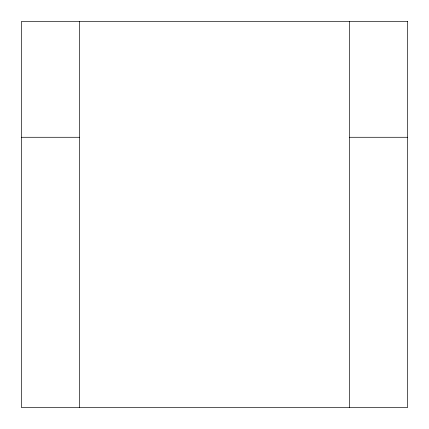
<?xml version="1.0" encoding="UTF-8"?>
<svg xmlns="http://www.w3.org/2000/svg" width="429" height="429" viewBox="0 0 429 429"><rect width="100%" height="100%" fill="white"/><g stroke="black" fill="none" stroke-linecap="round" stroke-linejoin="round"><path stroke-width="0.64" d="M21.45 137.28L79.365 137.28M349.635 137.28L407.55 137.28M349.635 21.45L349.635 407.55M79.365 21.45L79.365 407.55M407.55 21.45L21.45 21.45L21.45 407.55L407.55 407.55L407.55 21.45"/></g></svg>
